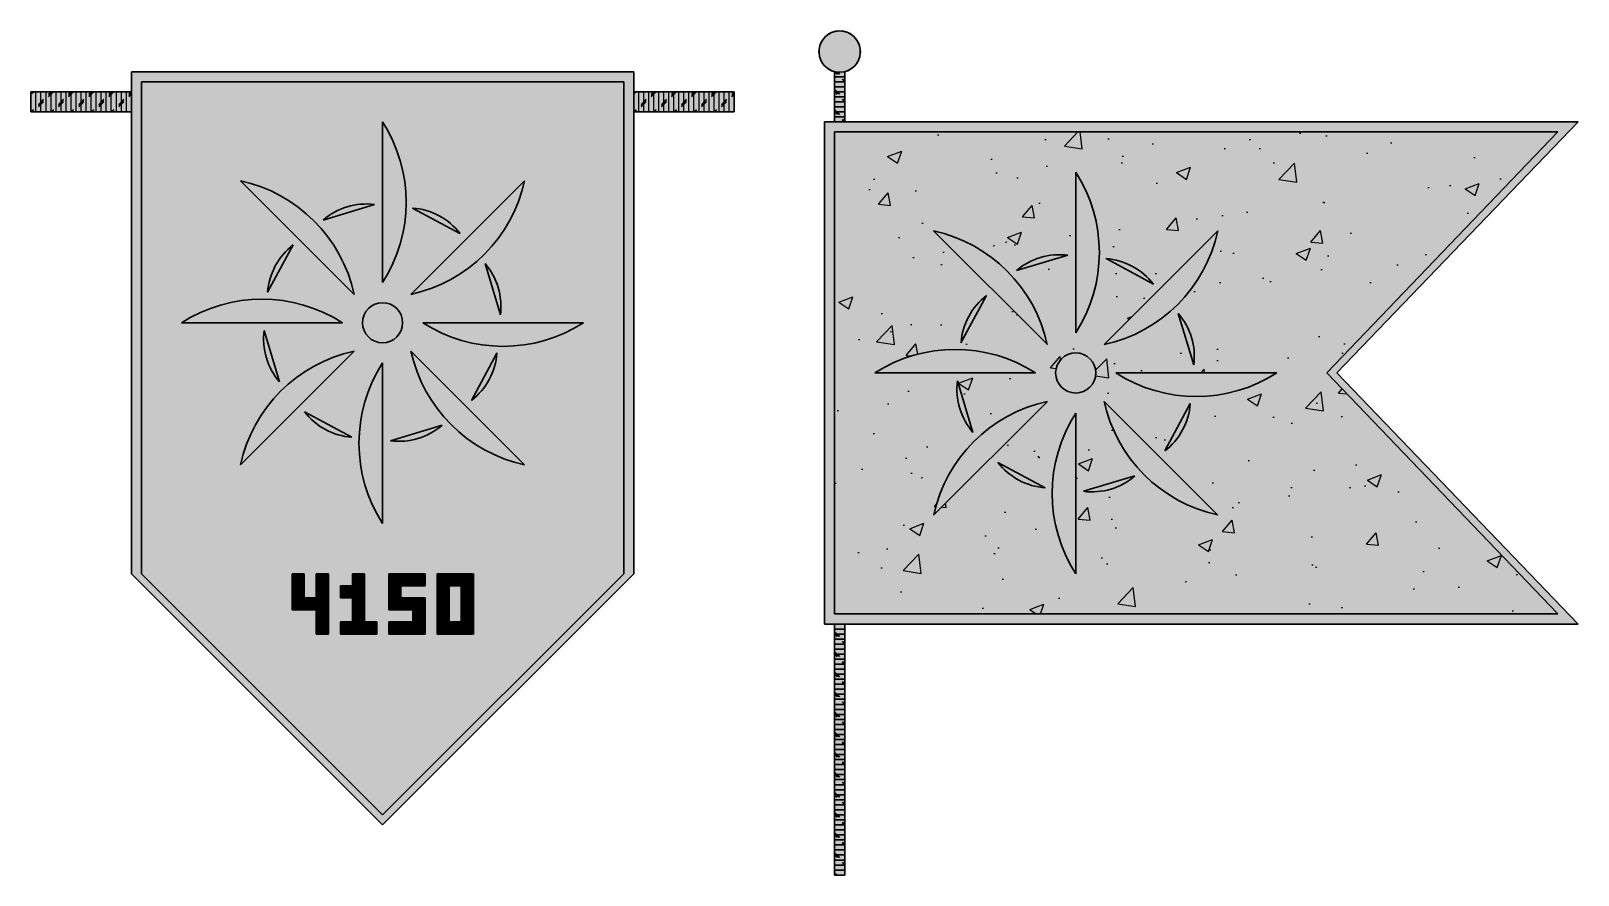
# Model space of a CAD drawing. Header units: inches. Extents: x -5 to 57.5, y 2.5 to 51.
# Drawn here: x -5 to 33.5, y 30 to 51.02 of the extents above; entities that cross this region are included whole.
import ezdxf

# ---------------------------------------------------------------- set-up
doc = ezdxf.new("R2010")
doc.units = ezdxf.units.IN
doc.header["$MEASUREMENT"] = 0
doc.linetypes.add('DASHED', pattern=[0.75, 0.5, -0.25])
doc.layers.add('Outline', color=250, linetype='Continuous', lineweight=30)
doc.layers.add('Technicle', color=1, linetype='DASHED')

msp = doc.modelspace()

# ---------------------------------------------------------------- hatches: boundary and pattern name
h = msp.add_hatch(color=196)
h.dxf.hatch_style = 1
h.paths.add_polyline_path([(10, 50), (-2.5, 50), (-2.25, 49.75), (9.75, 49.75)])
h.paths.add_polyline_path([(10, 50), (9.75, 49.75), (9.75, 37.5), (10, 37.5)])
h.paths.add_polyline_path([(10, 37.5), (9.75, 37.5), (3.75, 31.5), (3.75, 31.25)])
h.paths.add_polyline_path([(-2.25, 37.5), (-2.5, 37.5), (3.75, 31.25), (3.75, 31.5)])
h.paths.add_polyline_path([(-2.25, 49.75), (-2.5, 50), (-2.5, 37.5), (-2.25, 37.5)])
h = msp.add_hatch(color=196)
h.dxf.hatch_style = 1
h.paths.add_polyline_path([(3.75, 48.75), (3.75, 44.75, 0.293636)])
h = msp.add_hatch(color=196)
h.dxf.hatch_style = 1
h.paths.add_polyline_path([(21, 47.5), (21, 43.5, 0.293636)])
h = msp.add_hatch(color=7)
h.dxf.hatch_style = 1
h.paths.add_polyline_path([(0.214, 47.286), (3.043, 44.457, 0.293636)])
h = msp.add_hatch(color=196)
h.dxf.hatch_style = 1
h.paths.add_polyline_path([(4.457, 44.457, 0.293636), (7.286, 47.286)])
h = msp.add_hatch(color=250)
h.dxf.hatch_style = 1
h.paths.add_polyline_path([(3.551, 46.694, 0.21233), (2.269, 46.307)])
h = msp.add_hatch(color=7)
h.dxf.hatch_style = 1
h.paths.add_polyline_path([(4.498, 46.606), (5.677, 45.972, 0.21233)])
h = msp.add_hatch(color=196)
h.dxf.hatch_style = 1
h.paths.add_polyline_path([(20.293, 43.207, 0.293636), (17.464, 46.036)])
h = msp.add_hatch(color=196)
h.dxf.hatch_style = 1
h.paths.add_polyline_path([(21.707, 43.207, 0.293636), (24.536, 46.036)])
h = msp.add_hatch(color=196)
h.dxf.hatch_style = 1
h.paths.add_polyline_path([(1.523, 45.687, 0.21233), (0.889, 44.508)])
h = msp.add_hatch(color=250)
h.dxf.hatch_style = 1
h.paths.add_polyline_path([(19.523, 45.05), (20.806, 45.431, 0.21233)])
h = msp.add_hatch(color=7)
h.dxf.hatch_style = 1
h.paths.add_polyline_path([(6.3, 45.227), (6.681, 43.944, 0.21233)])
h = msp.add_hatch(color=7)
h.dxf.hatch_style = 1
h.paths.add_polyline_path([(21.753, 45.346), (22.932, 44.712, 0.21233)])
h = msp.add_hatch(color=7)
h.dxf.hatch_style = 1
h.paths.add_polyline_path([(2.75, 43.75, 0.293636), (-1.25, 43.75)])
h = msp.add_hatch(color=196)
h.dxf.hatch_style = 1
h.paths.add_polyline_path([(18.778, 44.427, 0.21233), (18.144, 43.248)])
h = msp.add_hatch(color=196)
h.dxf.hatch_style = 1
h.paths.add_polyline_path([(4.25, 43.75, 1), (3.25, 43.75, 1)])
h = msp.add_hatch(color=7)
h.dxf.hatch_style = 1
h.paths.add_polyline_path([(23.55, 43.98), (23.938, 42.699, 0.21233)])
h = msp.add_hatch(color=196)
h.dxf.hatch_style = 1
h.paths.add_polyline_path([(0.804, 43.561, 0.21233), (1.186, 42.278)])
h = msp.add_hatch(color=196)
h.dxf.hatch_style = 1
h.paths.add_polyline_path([(8.75, 43.75), (4.75, 43.75, 0.293636)])
h = msp.add_hatch(color=196)
h.dxf.hatch_style = 1
h.paths.add_polyline_path([(3.043, 43.043, 0.293636), (0.214, 40.214)])
h = msp.add_hatch(color=196)
h.dxf.hatch_style = 1
h.paths.add_polyline_path([(3.75, 42.75, 0.293636), (3.75, 38.75)])
h = msp.add_hatch(color=196)
h.dxf.hatch_style = 1
h.paths.add_polyline_path([(4.457, 43.043, 0.293636), (7.286, 40.214)])
h = msp.add_hatch(color=7)
h.dxf.hatch_style = 1
h.paths.add_polyline_path([(6.596, 42.997), (5.962, 41.818, 0.21233)])
h = msp.add_hatch(color=196)
h.dxf.hatch_style = 1
h.paths.add_polyline_path([(16, 42.5), (20, 42.5, 0.293636)])
h = msp.add_hatch(color=196)
h.dxf.hatch_style = 1
h.paths.add_polyline_path([(21.5, 42.5, 1), (20.5, 42.5, 1)])
h = msp.add_hatch(color=196)
h.dxf.hatch_style = 1
h.paths.add_polyline_path([(22, 42.5, 0.293636), (26, 42.5)])
h = msp.add_hatch(color=196)
h.dxf.hatch_style = 1
h.paths.add_polyline_path([(18.056, 42.301, 0.21233), (18.443, 41.019)])
h = msp.add_hatch(color=196)
h.dxf.hatch_style = 1
h.paths.add_polyline_path([(17.464, 38.964), (20.293, 41.793, 0.293636)])
h = msp.add_hatch(color=196)
h.dxf.hatch_style = 1
h.paths.add_polyline_path([(21.707, 41.793, 0.293636), (24.536, 38.964)])
h = msp.add_hatch(color=7)
h.dxf.hatch_style = 1
h.paths.add_polyline_path([(23.851, 41.737), (23.217, 40.558, 0.21233)])
h = msp.add_hatch(color=7)
h.dxf.hatch_style = 1
h.paths.add_polyline_path([(2.987, 40.899), (1.808, 41.533, 0.21233)])
h = msp.add_hatch(color=7)
h.dxf.hatch_style = 1
h.paths.add_polyline_path([(5.23, 41.2), (3.949, 40.812, 0.21233)])
h = msp.add_hatch(color=196)
h.dxf.hatch_style = 1
h.paths.add_polyline_path([(21, 41.5, 0.293636), (21, 37.5)])
h = msp.add_hatch(color=7)
h.dxf.hatch_style = 1
h.paths.add_polyline_path([(19.063, 40.273, 0.21233), (20.242, 39.639)])
h = msp.add_hatch(color=7)
h.dxf.hatch_style = 1
h.paths.add_polyline_path([(21.189, 39.554, 0.21233), (22.472, 39.936)])
at = {"layer": 'Outline', "true_color": 0xac8700}
h = msp.add_hatch(color=54, dxfattribs=at)
h.dxf.hatch_style = 1
h.paths.add_polyline_path([(15.64, 50.5, 1), (14.61, 50.5, 1)])
at = {"layer": 'Outline', "true_color": 0xb3673d}
h = msp.add_hatch(color=25, dxfattribs=at)
h.dxf.hatch_style = 1
h.paths.add_polyline_path([(15, 30), (15.25, 30), (15.25, 36.25), (15, 36.25)])
h.paths.add_polyline_path([(15.25, 50, -0.123106), (15, 50), (15, 48.75), (15.25, 48.75)])
at = {"layer": 'Outline', "true_color": 0x513528}
h = msp.add_hatch(dxfattribs=at)
h.set_pattern_fill('CORK', color=39)
h.set_pattern_definition([(0, (-35.25, -26.25), (0, 0.125), []), (135, (-35.1875, -26.3125), (-0.25, -0.25), [0.1767767, -0.1767767]), (135, (-35.15625, -26.3125), (-0.25, -0.25), [0.1767767, -0.1767767]), (135, (-35.125, -26.3125), (-0.25, -0.25), [0.1767767, -0.1767767])])
h.paths.add_polyline_path([(15, 30), (15.25, 30), (15.25, 36.25), (15, 36.25)])
h.paths.add_polyline_path([(15, 48.75), (15.25, 48.75), (15.25, 50, -0.123106), (15, 50)])
at = {"layer": 'Outline', "true_color": 0x4a4844}
h = msp.add_hatch(color=59, dxfattribs=at)
h.dxf.hatch_style = 1
h.paths.add_polyline_path([(2.402, 37.503), (2.101, 37.503), (2.101, 36.902), (1.801, 36.902), (1.801, 37.503), (1.5, 37.503), (1.5, 36.601), (2.101, 36.601), (2.101, 36), (2.402, 36)])
h.paths.add_polyline_path([(3.304, 37.503), (3.003, 37.503), (3.003, 37.203), (2.703, 37.203), (2.703, 36.902), (3.003, 36.902), (3.003, 36.301), (2.703, 36.301), (2.703, 36), (3.605, 36), (3.605, 36.301), (3.304, 36.301)])
h.paths.add_polyline_path([(4.807, 36.902), (4.206, 36.902), (4.206, 37.203), (4.807, 37.203), (4.807, 37.503), (3.905, 37.503), (3.905, 36.601), (4.507, 36.601), (4.507, 36.301), (3.905, 36.301), (3.905, 36), (4.807, 36)])
h.paths.add_polyline_path([(6.01, 37.503), (5.108, 37.503), (5.108, 36), (6.01, 36)])
h.paths.add_polyline_path([(5.409, 37.203), (5.709, 37.203), (5.709, 36.301), (5.409, 36.301)], flags=16)
at = {"layer": 'Outline'}
h = msp.add_hatch(dxfattribs=at)
h.set_pattern_fill('GRATE', color=219)
h.paths.add_polyline_path([(2.402, 37.503), (2.101, 37.503), (2.101, 36.902), (1.801, 36.902), (1.801, 37.503), (1.5, 37.503), (1.5, 36.601), (2.101, 36.601), (2.101, 36), (2.402, 36)])
h.paths.add_polyline_path([(3.304, 37.503), (3.003, 37.503), (3.003, 37.203), (2.703, 37.203), (2.703, 36.902), (3.003, 36.902), (3.003, 36.301), (2.703, 36.301), (2.703, 36), (3.605, 36), (3.605, 36.301), (3.304, 36.301)])
h.paths.add_polyline_path([(4.807, 36.902), (4.206, 36.902), (4.206, 37.203), (4.807, 37.203), (4.807, 37.503), (3.905, 37.503), (3.905, 36.601), (4.507, 36.601), (4.507, 36.301), (3.905, 36.301), (3.905, 36), (4.807, 36)])
h.paths.add_polyline_path([(6.01, 37.503), (5.108, 37.503), (5.108, 36), (6.01, 36)])
h.paths.add_polyline_path([(5.409, 37.203), (5.709, 37.203), (5.709, 36.301), (5.409, 36.301)], flags=16)
h = msp.add_hatch(color=250, dxfattribs=at)
h.dxf.hatch_style = 1
h.paths.add_polyline_path([(5.709, 37.203), (5.409, 37.203), (5.409, 36.301), (5.709, 36.301)])
at = {"layer": 'Technicle'}
h = msp.add_hatch(color=250, dxfattribs=at)
h.dxf.hatch_style = 1
h.paths.add_polyline_path([(9.75, 49.75), (-2.25, 49.75), (-2.25, 37.5), (3.75, 31.5), (9.75, 37.5)])
h.paths.add_polyline_path([(7.286, 40.214, -0.293636), (4.457, 43.043)], flags=16)
h.paths.add_polyline_path([(5.962, 41.818), (6.596, 42.997, -0.21233)], flags=16)
h.paths.add_polyline_path([(4.75, 43.75), (8.75, 43.75, -0.293636)], flags=16)
h.paths.add_polyline_path([(5.23, 41.2, -0.21233), (3.949, 40.812)], flags=16)
h.paths.add_polyline_path([(6.681, 43.944), (6.3, 45.227, -0.21233)], flags=16)
h.paths.add_polyline_path([(6.01, 37.503), (6.01, 36), (5.108, 36), (5.108, 37.503)], flags=16)
h.paths.add_polyline_path([(5.709, 37.203), (5.709, 36.301), (5.409, 36.301), (5.409, 37.203)], flags=0)
h.paths.add_polyline_path([(3.75, 38.75, -0.293636), (3.75, 42.75)], flags=16)
h.paths.add_polyline_path([(4.807, 37.503), (4.807, 37.203), (4.206, 37.203), (4.206, 36.902), (4.807, 36.902), (4.807, 36), (3.905, 36), (3.905, 36.301), (4.507, 36.301), (4.507, 36.601), (3.905, 36.601), (3.905, 37.503)], flags=16)
h.paths.add_polyline_path([(4.457, 44.457), (7.286, 47.286, -0.293636)], flags=16)
h.paths.add_polyline_path([(3.25, 43.75, -1), (4.25, 43.75, -1)], flags=16)
h.paths.add_polyline_path([(2.987, 40.899, -0.21233), (1.808, 41.533)], flags=16)
h.paths.add_polyline_path([(3.043, 43.043), (0.214, 40.214, -0.293636)], flags=16)
h.paths.add_polyline_path([(5.677, 45.972), (4.498, 46.606, -0.21233)], flags=16)
h.paths.add_polyline_path([(3.304, 37.503), (3.304, 36.301), (3.605, 36.301), (3.605, 36), (2.703, 36), (2.703, 36.301), (3.003, 36.301), (3.003, 36.902), (2.703, 36.902), (2.703, 37.203), (3.003, 37.203), (3.003, 37.503)], flags=16)
h.paths.add_polyline_path([(3.75, 44.75), (3.75, 48.75, -0.293636)], flags=16)
h.paths.add_polyline_path([(2.75, 43.75), (-1.25, 43.75, -0.293636)], flags=16)
h.paths.add_polyline_path([(3.043, 44.457), (0.214, 47.286, -0.293636)], flags=16)
h.paths.add_polyline_path([(2.402, 37.503), (2.402, 36), (2.101, 36), (2.101, 36.601), (1.5, 36.601), (1.5, 37.503), (1.801, 37.503), (1.801, 36.902), (2.101, 36.902), (2.101, 37.503)], flags=16)
h.paths.add_polyline_path([(1.186, 42.278, -0.21233), (0.804, 43.561)], flags=16)
h.paths.add_polyline_path([(3.551, 46.694), (2.269, 46.307, -0.21233)], flags=16)
h.paths.add_polyline_path([(0.889, 44.508, -0.21233), (1.523, 45.687)], flags=16)
at = {"layer": 'Technicle', "true_color": 0x513528}
h = msp.add_hatch(dxfattribs=at)
h.set_pattern_fill('CORK', color=39, angle=-90)
h.set_pattern_definition([(270, (-55, 61), (0.125, -2e-17), []), (45, (-55.0625, 60.9375), (-0.25, 0.25), [0.1767767, -0.1767767]), (45, (-55.0625, 60.90625), (-0.25, 0.25), [0.1767767, -0.1767767]), (45, (-55.0625, 60.875), (-0.25, 0.25), [0.1767767, -0.1767767])])
h.paths.add_polyline_path([(-2.5, 49), (-2.5, 49.5), (-5, 49.5), (-5, 49)])
at = {"layer": 'Technicle', "true_color": 0xb3673d}
h = msp.add_hatch(color=25, dxfattribs=at)
h.dxf.hatch_style = 1
h.paths.add_polyline_path([(-2.5, 49.5), (-5, 49.5), (-5, 49), (-2.5, 49)])
h = msp.add_hatch(color=25, dxfattribs=at)
h.dxf.hatch_style = 1
h.paths.add_polyline_path([(12.5, 49.5), (10, 49.5), (10, 49), (12.5, 49)])
at = {"layer": 'Technicle', "true_color": 0x513528}
h = msp.add_hatch(dxfattribs=at)
h.set_pattern_fill('CORK', color=39, angle=-90)
h.set_pattern_definition([(270, (-40, 61), (0.125, -2e-17), []), (45, (-40.0625, 60.9375), (-0.25, 0.25), [0.1767767, -0.1767767]), (45, (-40.0625, 60.90625), (-0.25, 0.25), [0.1767767, -0.1767767]), (45, (-40.0625, 60.875), (-0.25, 0.25), [0.1767767, -0.1767767])])
h.paths.add_polyline_path([(12.5, 49), (12.5, 49.5), (10, 49.5), (10, 49)])
at = {"layer": 'Technicle'}
h = msp.add_hatch(color=196, dxfattribs=at)
h.dxf.hatch_style = 1
h.paths.add_polyline_path([(27.5, 42.5), (33.5, 48.75), (14.75, 48.75), (14.75, 36.25), (33.5, 36.25)])
h.paths.add_polyline_path([(33, 36.5), (15, 36.5), (15, 48.5), (33, 48.5), (27.25, 42.5)], flags=16)
h.paths.add_polyline_path([(26, 42.5, -0.293636), (22, 42.5)], flags=0)
h.paths.add_polyline_path([(23.938, 42.699), (23.55, 43.98, -0.21233)], flags=0)
h.paths.add_polyline_path([(23.851, 41.737, -0.21233), (23.217, 40.558)], flags=0)
h.paths.add_polyline_path([(24.536, 38.964, -0.293636), (21.707, 41.793)], flags=0)
h.paths.add_polyline_path([(21.707, 43.207), (24.536, 46.036, -0.293636)], flags=0)
h.paths.add_polyline_path([(22.932, 44.712), (21.753, 45.346, -0.21233)], flags=0)
h.paths.add_polyline_path([(22.472, 39.936, -0.21233), (21.189, 39.554)], flags=0)
h.paths.add_polyline_path([(20.5, 42.5, -1), (21.5, 42.5, -1)], flags=0)
h.paths.add_polyline_path([(21, 43.5), (21, 47.5, -0.293636)], flags=0)
h.paths.add_polyline_path([(21, 41.5), (21, 37.5, -0.293636)], flags=0)
h.paths.add_polyline_path([(20.293, 41.793), (17.464, 38.964, -0.293636)], flags=0)
h.paths.add_polyline_path([(20.293, 43.207), (17.464, 46.036, -0.293636)], flags=0)
h.paths.add_polyline_path([(20.806, 45.431), (19.523, 45.05, -0.21233)], flags=0)
h.paths.add_polyline_path([(20, 42.5), (16, 42.5, -0.293636)], flags=0)
h.paths.add_polyline_path([(20.242, 39.639, -0.21233), (19.063, 40.273)], flags=0)
h.paths.add_polyline_path([(18.778, 44.427), (18.144, 43.248, -0.21233)], flags=0)
h.paths.add_polyline_path([(18.443, 41.019, -0.21233), (18.056, 42.301)], flags=0)
h = msp.add_hatch(dxfattribs=at)
h.set_pattern_fill('AR-CONC', color=251, scale=0.5)
h.paths.add_polyline_path([(33, 48.5), (15, 48.5), (15, 36.5), (33, 36.5), (27.25, 42.5)])
h.paths.add_polyline_path([(24.536, 46.036, -0.293636), (21.707, 43.207)], flags=16)
h.paths.add_polyline_path([(26, 42.5, -0.293636), (22, 42.5)], flags=16)
h.paths.add_polyline_path([(23.938, 42.699), (23.55, 43.98, -0.21233)], flags=16)
h.paths.add_polyline_path([(22.932, 44.712), (21.753, 45.346, -0.21233)], flags=16)
h.paths.add_polyline_path([(23.851, 41.737, -0.21233), (23.217, 40.558)], flags=16)
h.paths.add_polyline_path([(21, 43.5), (21, 47.5, -0.293636)], flags=16)
h.paths.add_polyline_path([(20.806, 45.431), (19.523, 45.05, -0.21233)], flags=16)
h.paths.add_polyline_path([(21.5, 42.5, -1), (20.5, 42.5, -1)], flags=16)
h.paths.add_polyline_path([(24.536, 38.964, -0.293636), (21.707, 41.793)], flags=16)
h.paths.add_polyline_path([(22.472, 39.936, -0.21233), (21.189, 39.554)], flags=16)
h.paths.add_polyline_path([(20.293, 43.207), (17.464, 46.036, -0.293636)], flags=16)
h.paths.add_polyline_path([(21, 41.5), (21, 37.5, -0.293636)], flags=16)
h.paths.add_polyline_path([(20, 42.5), (16, 42.5, -0.293636)], flags=16)
h.paths.add_polyline_path([(20.293, 41.793), (17.464, 38.964, -0.293636)], flags=16)
h.paths.add_polyline_path([(18.778, 44.427), (18.144, 43.248, -0.21233)], flags=16)
h.paths.add_polyline_path([(20.242, 39.639, -0.21233), (19.063, 40.273)], flags=16)
h.paths.add_polyline_path([(18.056, 42.301), (18.443, 41.019, -0.21233)], flags=16)
h.paths.add_polyline_path([(20.806, 45.431, 0.21233), (19.523, 45.05)], flags=0)
h = msp.add_hatch(color=250, dxfattribs=at)
h.dxf.hatch_style = 1
h.paths.add_polyline_path([(27.25, 42.5), (33, 48.5), (15, 48.5), (15, 36.5), (33, 36.5)])
h.paths.add_polyline_path([(22, 42.5), (26, 42.5, -0.293636)], flags=16)
h.paths.add_polyline_path([(23.217, 40.558), (23.851, 41.737, -0.21233)], flags=16)
h.paths.add_polyline_path([(24.536, 38.964, -0.293636), (21.707, 41.793)], flags=16)
h.paths.add_polyline_path([(23.938, 42.699), (23.55, 43.98, -0.21233)], flags=16)
h.paths.add_polyline_path([(22.472, 39.936, -0.21233), (21.189, 39.554)], flags=16)
h.paths.add_polyline_path([(21.707, 43.207), (24.536, 46.036, -0.293636)], flags=16)
h.paths.add_polyline_path([(20.5, 42.5, -1), (21.5, 42.5, -1)], flags=16)
h.paths.add_polyline_path([(21, 37.5, -0.293636), (21, 41.5)], flags=16)
h.paths.add_polyline_path([(22.932, 44.712), (21.753, 45.346, -0.21233)], flags=16)
h.paths.add_polyline_path([(21, 43.5), (21, 47.5, -0.293636)], flags=16)
h.paths.add_polyline_path([(20.293, 41.793), (17.464, 38.964, -0.293636)], flags=16)
h.paths.add_polyline_path([(20.242, 39.639, -0.21233), (19.063, 40.273)], flags=16)
h.paths.add_polyline_path([(20.293, 43.207), (17.464, 46.036, -0.293636)], flags=16)
h.paths.add_polyline_path([(20, 42.5), (16, 42.5, -0.293636)], flags=16)
h.paths.add_polyline_path([(20.806, 45.431), (19.523, 45.05, -0.21233)], flags=16)
h.paths.add_polyline_path([(18.443, 41.019, -0.21233), (18.056, 42.301)], flags=16)
h.paths.add_polyline_path([(18.144, 43.248, -0.21233), (18.778, 44.427)], flags=16)

# ---------------------------------------------------------------- linework, layer by layer
at = {"layer": 'Outline'}
for p, q in [((-2.5, 50), (-2.5, 37.5)), ((10, 50), (-2.5, 50)), ((9.75, 49.75), (-2.25, 49.75)), ((-2.25, 49.75), (-2.25, 37.5)), ((9.75, 37.5), (9.75, 49.75)), ((10, 37.5), (10, 50)), ((15, 50), (15, 48.75)), ((15.25, 50), (15.25, 48.75)), ((-2.5, 49.5), (-5, 49.5)), ((-5, 49.5), (-5, 49)), ((10, 49.5), (12.5, 49.5)), ((12.5, 49.5), (12.5, 49)), ((-5, 49), (-2.5, 49)), ((12.5, 49), (10, 49)), ((3.75, 48.75), (3.75, 44.75)), ((33.5, 48.75), (14.75, 48.75)), ((14.75, 48.75), (14.75, 36.25)), ((27.5, 42.5), (33.5, 48.75)), ((33, 48.5), (15, 48.5)), ((15, 48.5), (15, 36.5)), ((27.25, 42.5), (33, 48.5)), ((21, 43.5), (21, 47.5)), ((0.214, 47.286), (3.043, 44.457)), ((7.286, 47.286), (4.457, 44.457)), ((3.551, 46.694), (2.269, 46.307)), ((5.677, 45.972), (4.498, 46.606)), ((17.464, 46.036), (20.293, 43.207)), ((21.707, 43.207), (24.536, 46.036)), ((1.523, 45.687), (0.889, 44.508)), ((20.806, 45.431), (19.523, 45.05)), ((6.681, 43.944), (6.3, 45.227)), ((22.932, 44.712), (21.753, 45.346)), ((18.778, 44.427), (18.144, 43.248)), ((23.938, 42.699), (23.55, 43.98)), ((-1.25, 43.75), (2.75, 43.75)), ((0.804, 43.561), (1.186, 42.278)), ((4.75, 43.75), (8.75, 43.75)), ((0.214, 40.214), (3.043, 43.043)), ((3.75, 42.75), (3.75, 38.75)), ((4.457, 43.043), (7.286, 40.214)), ((5.962, 41.818), (6.596, 42.997)), ((16, 42.5), (20, 42.5)), ((22, 42.5), (26, 42.5)), ((33, 36.5), (27.25, 42.5)), ((33.5, 36.25), (27.5, 42.5)), ((18.056, 42.301), (18.443, 41.019)), ((17.464, 38.964), (20.293, 41.793)), ((24.536, 38.964), (21.707, 41.793)), ((23.851, 41.737), (23.217, 40.558)), ((2.987, 40.899), (1.808, 41.533)), ((3.949, 40.812), (5.23, 41.2)), ((21, 37.5), (21, 41.5)), ((19.063, 40.273), (20.242, 39.639)), ((21.189, 39.554), (22.472, 39.936)), ((-2.5, 37.5), (3.75, 31.25)), ((-2.25, 37.5), (3.75, 31.5)), ((1.5, 37.503), (1.5, 36.601)), ((1.801, 37.503), (1.5, 37.503)), ((1.801, 36.902), (1.801, 37.503)), ((2.402, 37.503), (2.101, 37.503)), ((2.101, 37.503), (2.101, 36.902)), ((2.402, 36), (2.402, 37.503)), ((3.304, 37.503), (3.003, 37.503)), ((3.003, 37.503), (3.003, 37.203)), ((3.304, 36.301), (3.304, 37.503)), ((3.75, 31.25), (10, 37.5)), ((3.75, 31.5), (9.75, 37.5)), ((3.905, 36.601), (3.905, 37.503)), ((3.905, 37.503), (4.807, 37.503)), ((4.807, 37.503), (4.807, 37.203)), ((5.108, 37.503), (5.108, 36)), ((6.01, 37.503), (5.108, 37.503)), ((6.01, 36), (6.01, 37.503)), ((3.003, 37.203), (2.703, 37.203)), ((2.703, 37.203), (2.703, 36.902)), ((4.807, 37.203), (4.206, 37.203)), ((4.206, 37.203), (4.206, 36.902)), ((5.409, 37.203), (5.409, 36.301)), ((5.709, 37.203), (5.409, 37.203)), ((5.709, 36.301), (5.709, 37.203)), ((1.5, 36.601), (2.101, 36.601)), ((2.101, 36.902), (1.801, 36.902)), ((2.101, 36.601), (2.101, 36)), ((2.703, 36.902), (3.003, 36.902)), ((3.003, 36.902), (3.003, 36.301)), ((4.507, 36.601), (3.905, 36.601)), ((4.206, 36.902), (4.807, 36.902)), ((4.507, 36.301), (4.507, 36.601)), ((4.807, 36.902), (4.807, 36)), ((3.003, 36.301), (2.703, 36.301)), ((2.703, 36.301), (2.703, 36)), ((3.605, 36.301), (3.304, 36.301)), ((3.605, 36), (3.605, 36.301)), ((3.905, 36), (3.905, 36.301)), ((3.905, 36.301), (4.507, 36.301)), ((5.409, 36.301), (5.709, 36.301)), ((14.75, 36.25), (33.5, 36.25)), ((15, 36.5), (33, 36.5)), ((15, 36.25), (15, 30)), ((15.25, 30), (15.25, 36.25)), ((2.101, 36), (2.402, 36)), ((2.703, 36), (3.605, 36)), ((4.807, 36), (3.905, 36)), ((5.108, 36), (6.01, 36)), ((15, 30), (15.25, 30))]:
    msp.add_line(p, q, dxfattribs=at)
for centre, radius in [((15.125, 50.5), 0.515), ((3.75, 43.75), 0.5), ((21, 42.5), 0.5)]:
    msp.add_circle(centre, radius, dxfattribs=at)
for centre, radius, start, end in [((15.125, 50.5), 0.515, 284.0362, 255.9638), ((0.638, 46.75), 3.699, 327.2717, 32.7283), ((17.888, 45.5), 3.699, 327.2717, 32.7283), ((-0.572, 43.671), 3.699, 12.2717, 77.7283), ((3.671, 48.072), 3.699, 282.2717, 347.7283), ((3.345, 45.06), 1.647, 82.8342, 130.7846), ((4.376, 44.963), 1.647, 37.7768, 85.7271), ((16.678, 42.421), 3.699, 12.2717, 77.7283), ((20.921, 46.822), 3.699, 282.2717, 347.7283), ((2.532, 44.385), 1.647, 127.7768, 175.7271), ((20.593, 43.798), 1.647, 82.5598, 130.5102), ((5.048, 44.157), 1.647, 352.5598, 40.5102), ((21.63, 43.704), 1.647, 37.7768, 85.7271), ((0.75, 40.638), 3.699, 57.2717, 122.7283), ((19.787, 43.126), 1.647, 127.7768, 175.7271), ((22.304, 42.904), 1.647, 352.864, 40.8144), ((2.437, 43.349), 1.647, 172.5999, 220.5503), ((6.75, 46.862), 3.699, 237.2717, 302.7283), ((3.829, 39.428), 3.699, 102.2717, 167.7283), ((6.862, 40.75), 3.699, 147.2717, 212.7283), ((8.072, 43.829), 3.699, 192.2717, 257.7283), ((4.954, 43.12), 1.647, 307.7768, 355.7271), ((18, 39.388), 3.699, 57.2717, 122.7283), ((24, 45.612), 3.699, 237.2717, 302.7283), ((19.69, 42.095), 1.647, 172.8342, 220.7846), ((21.079, 38.178), 3.699, 102.2717, 167.7283), ((25.322, 42.579), 3.699, 192.2717, 257.7283), ((22.208, 41.86), 1.647, 307.7768, 355.7271), ((3.11, 42.542), 1.647, 217.7768, 265.7271), ((4.154, 42.446), 1.647, 262.864, 310.8144), ((24.112, 39.5), 3.699, 147.2717, 212.7283), ((20.365, 41.282), 1.647, 217.7768, 265.7271), ((21.401, 41.187), 1.647, 262.5999, 310.5503)]:
    msp.add_arc(centre, radius, start, end, dxfattribs=at)

doc.saveas('drawing.dxf')
